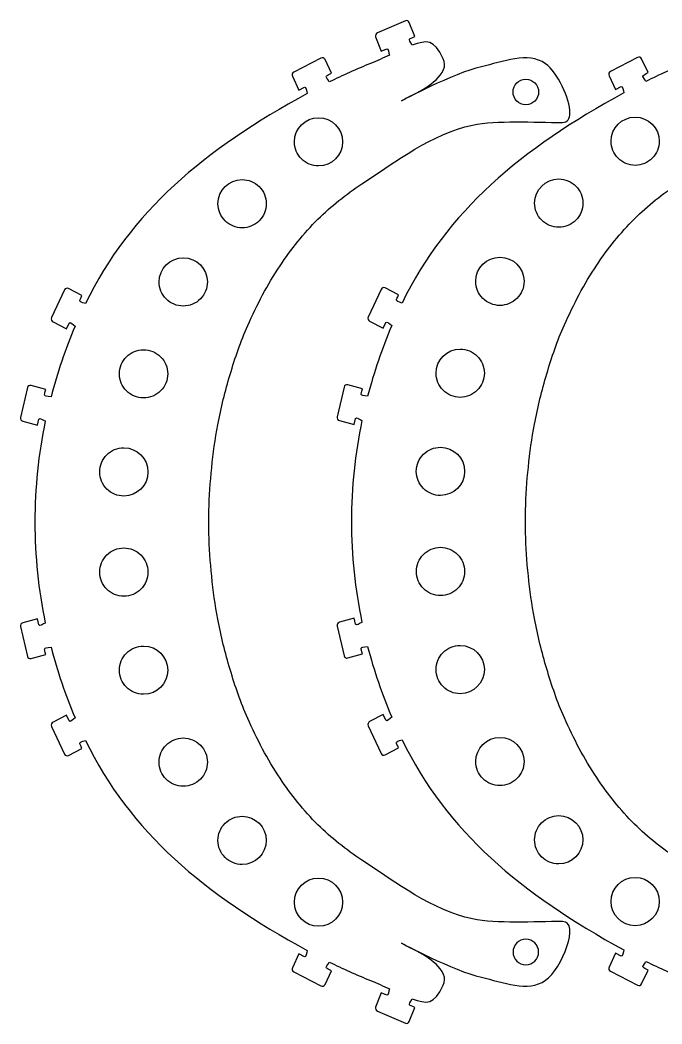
# Model space of a CAD drawing. Extents: x 0 to 1126, y 0 to 747.
# Drawn here: x 0 to 476, y 1 to 746 of the extents above; entities that cross this region are included whole.
import ezdxf

# ---------------------------------------------------------------- set-up
doc = ezdxf.new("R2010")
doc.units = 0
doc.layers.add('Layer_1', color=7, linetype='CONTINUOUS')

msp = doc.modelspace()

# ---------------------------------------------------------------- linework, layer by layer
at = {"layer": 'Layer_1', "color": 1}
for points in [[(285.630718, 745.85727), (264.869019, 736.861172)], [(292.656118, 734.111173), (288.554617, 744.667872)], [(263.57802, 733.845574), (267.679619, 723.288875), (271.880719, 725.109273)], [(223.038932, 718.144375), (202.941334, 707.749878)], [(230.851442, 706.908075), (226.037042, 717.159974)], [(457.890882, 718.58881), (437.793284, 708.194312)], [(465.703384, 707.35251), (460.888985, 717.604409)], [(201.859331, 704.654177), (206.671841, 694.402179), (210.740124, 696.505679)], [(436.711285, 705.098611), (441.523784, 694.846613), (445.592086, 696.950113)], [(407.636615, 677.308984), (407.636615, 677.310378)], [(32.716759, 546.076093), (23.240161, 525.529197)], [(45.785041, 542.005694), (35.687467, 547.140495)], [(267.568705, 546.520528), (258.092104, 525.973631)], [(280.637003, 542.450128), (270.539402, 547.58493)], [(24.287053, 522.421798), (34.382775, 517.286996), (36.300771, 521.445198)], [(259.139007, 522.866232), (269.234706, 517.731431), (271.152703, 521.889633)], [(5.29096, 473.583745), (0.15617, 451.546645)], [(18.912074, 472.236045), (7.988257, 475.226245)], [(240.142907, 474.02818), (235.008109, 451.99108)], [(253.764005, 472.68048), (242.840208, 475.670679)], [(22.800754, 466.755704), (22.800754, 466.792744)], [(257.652704, 467.200139), (257.652704, 467.237178)], [(1.810469, 448.714547), (12.734361, 445.724348), (13.773353, 450.183347)], [(236.662408, 449.158982), (247.586307, 446.168782), (248.625307, 450.627782)], [(10.804648, 373.902038), (10.804648, 373.8907)], [(245.656606, 374.346473), (245.656606, 374.335134)], [(13.773353, 297.607482), (12.734361, 302.066492), (1.810469, 299.076282)], [(248.625307, 298.051916), (247.586307, 302.510927), (236.662408, 299.520716)], [(0.15617, 296.244206), (5.29096, 274.207106)], [(235.008109, 296.688641), (240.142907, 274.651541)], [(22.800754, 280.998085), (22.800754, 281.037014)], [(242.840208, 273.008921), (253.764005, 275.999245)], [(257.652704, 281.44252), (257.652704, 281.481449)], [(7.988257, 272.564486), (18.912074, 275.55481)], [(271.152703, 226.791955), (269.234706, 230.950266), (259.139007, 225.815476)], [(36.300771, 226.34752), (34.382775, 230.505832), (24.287053, 225.371042)], [(23.240161, 222.263628), (32.716759, 201.71672)], [(258.092104, 222.708063), (267.568705, 202.161154)], [(35.687467, 200.652216), (45.785041, 205.789538)], [(270.539402, 201.096651), (280.637003, 206.233973)], [(210.740124, 51.289535), (206.671841, 53.393068), (201.859331, 43.141139)], [(445.592086, 51.733969), (441.523784, 53.837503), (436.711285, 43.585573)], [(202.941334, 40.045441), (223.038932, 29.650872)], [(226.037042, 30.63525), (230.851442, 40.887255)], [(437.793284, 40.489876), (457.890882, 30.095307)], [(460.888985, 31.079685), (465.703384, 41.33169)], [(271.880719, 22.686073), (267.679619, 24.506369), (263.57802, 13.949771)], [(264.869019, 10.934049), (285.630718, 1.937943)], [(288.554617, 3.127473), (292.656118, 13.684071)]]:
    msp.add_lwpolyline(points, dxfattribs=at)
for points in [[(374.97806, 683.505579)], [(221.215273, 638.101745)], [(456.067196, 638.546195)], [(164.542812, 592.202721)], [(399.394736, 592.64717)], [(120.908171, 534.140146)], [(355.760094, 534.584596)], [(91.477824, 465.954373)], [(326.329748, 466.398823)], [(76.80415, 393.134313)], [(311.656074, 393.578748)], [(76.831665, 318.84627)], [(311.683589, 319.290743)], [(91.501408, 246.021282)], [(326.353332, 246.465755)], [(120.910363, 177.818996)], [(355.762287, 178.263431)], [(164.522592, 119.742252)], [(399.374515, 120.186725)], [(221.22457, 73.885438)], [(456.076494, 74.32991)], [(374.97806, 64.289483)]]:
    msp.add_lwpolyline(points, close=True, dxfattribs=at)
for points in [[(288.554617, 744.667872), (288.106119, 745.827072), (286.790319, 746.359872), (285.630718, 745.85727)], [(264.869019, 736.861172), (263.71022, 736.358774), (263.128623, 735.002072), (263.57802, 733.845574)], [(290.61322, 727.712773), (289.088517, 730.631275), (288.14342, 731.524672), (288.771418, 732.228375)], [(288.771418, 732.228375), (289.206619, 732.717174), (290.393916, 733.131973), (292.656118, 734.111173)], [(313.761614, 717.650274), (306.770415, 732.342173), (301.611217, 731.572275), (290.61322, 727.712773)], [(271.880719, 725.109273), (273.454718, 725.791175), (273.138519, 721.885975), (273.751819, 720.318174)], [(389.59562, 713.990074), (376.709821, 723.210676), (357.555623, 715.324077), (342.113223, 711.775274)], [(226.037042, 717.159974), (225.509836, 718.282275), (224.16062, 718.724876), (223.038932, 718.144375)], [(273.751819, 720.318174), (269.36242, 718.252076), (264.72562, 716.100475), (259.88662, 714.152174)], [(313.992128, 709.659975), (315.150825, 712.059877), (314.906728, 715.243777), (313.761614, 717.650274)], [(460.888985, 717.604409), (460.361782, 718.726709), (459.012582, 719.169311), (457.890882, 718.58881)], [(202.941334, 707.749878), (201.818134, 707.169577), (201.332049, 705.777777), (201.859331, 704.654177)], [(259.88662, 714.152174), (249.323223, 709.898376), (239.122423, 705.302275), (229.224544, 700.433477)], [(342.113223, 711.775274), (321.164627, 706.961075), (282.84953, 686.359277), (282.84953, 686.359277)], [(282.84953, 686.359277), (294.395929, 693.145577), (308.355129, 697.984676), (313.992128, 709.659975)], [(407.636615, 677.310378), (407.907834, 687.917678), (398.436217, 707.664075), (389.59562, 713.990074)], [(437.793284, 708.194312), (436.670085, 707.614011), (436.183984, 706.222212), (436.711285, 705.098611)], [(494.738578, 714.596608), (484.175181, 710.342811), (473.974381, 705.746709), (464.076483, 700.877911)], [(229.224544, 700.433477), (227.510529, 703.227575), (226.526642, 704.019076), (227.103436, 704.763575)], [(227.103436, 704.763575), (227.505237, 705.280675), (228.66113, 705.776076), (230.851442, 706.908075)], [(365.47255, 693.01109), (365.47255, 698.260838), (369.728312, 702.516601), (374.97806, 702.516601)], [(374.97806, 702.516601), (380.227809, 702.516601), (384.483571, 698.260839), (384.483571, 693.01109)], [(464.076483, 700.877911), (462.362483, 703.67201), (461.378585, 704.463511), (461.955382, 705.20801)], [(461.955382, 705.20801), (462.357184, 705.725109), (463.513084, 706.220511), (465.703384, 707.35251)], [(210.740124, 696.505679), (212.264445, 697.293279), (212.177327, 693.464078), (212.89642, 691.94128)], [(374.97806, 683.505579), (369.728312, 683.505579), (365.47255, 687.761341), (365.47255, 693.01109)], [(384.483571, 693.01109), (384.483571, 687.761341), (380.227809, 683.505579), (374.97806, 683.505579)], [(445.592086, 696.950113), (447.116384, 697.737714), (447.029285, 693.908512), (447.748385, 692.385714)], [(212.89642, 691.94128), (136.390361, 650.204384), (81.439249, 604.032089), (48.330061, 535.952997)], [(447.748385, 692.385714), (371.242293, 650.648819), (316.291199, 604.476524), (283.182004, 536.397431)], [(203.309763, 656.007259), (203.309765, 665.896197), (211.326334, 673.912765), (221.215273, 673.912765)], [(221.215273, 673.912765), (231.104207, 673.912759), (239.120769, 665.896193), (239.120771, 656.007259)], [(335.449123, 668.494586), (353.432121, 672.036986), (380.75712, 670.406686), (402.220616, 670.406686)], [(402.220616, 670.406686), (405.931417, 670.406686), (407.530516, 673.158386), (407.636615, 677.308984)], [(438.161686, 656.451708), (438.161688, 666.340647), (446.178258, 674.357215), (456.067196, 674.357215)], [(456.067196, 674.357215), (465.956135, 674.357215), (473.972704, 666.340647), (473.972706, 656.451708)], [(253.345634, 624.74259), (279.22773, 641.825588), (305.040329, 661.767387), (335.449123, 668.494586)], [(208.554164, 643.346149), (205.196229, 646.704084), (203.309762, 651.258421), (203.309763, 656.007259)], [(239.120771, 656.007259), (239.120773, 646.118321), (231.10421, 638.101751), (221.215273, 638.101745)], [(443.406087, 643.790598), (440.048153, 647.148534), (438.161685, 651.702871), (438.161686, 656.451708)], [(473.972706, 656.451708), (473.972707, 651.702871), (472.08624, 647.148534), (468.728305, 643.790598)], [(221.215273, 638.101745), (216.466435, 638.101745), (211.912098, 639.988213), (208.554164, 643.346149)], [(456.067196, 638.546195), (451.318359, 638.546195), (446.764022, 640.432663), (443.406087, 643.790598)], [(468.728305, 643.790598), (465.370371, 640.432663), (460.816033, 638.546195), (456.067196, 638.546195)], [(146.637302, 610.108231), (146.637304, 619.997169), (154.653873, 628.013737), (164.542812, 628.013737)], [(164.542812, 628.013737), (169.291654, 628.013747), (173.846, 626.127284), (177.203943, 622.769349)], [(381.489226, 610.55268), (381.489228, 620.441619), (389.505797, 628.458187), (399.394736, 628.458187)], [(399.394736, 628.458187), (404.143578, 628.458197), (408.697924, 626.571734), (412.055866, 623.213799)], [(177.203943, 622.769349), (180.561885, 619.411414), (182.448359, 614.857073), (182.44836, 610.108231)], [(220.728432, 598.517993), (230.620928, 608.354394), (241.702634, 617.058093), (253.345634, 624.74259)], [(412.055866, 623.213799), (415.413809, 619.855864), (417.300283, 615.301523), (417.300284, 610.55268)], [(455.580393, 598.962428), (465.472894, 608.798829), (476.554592, 617.502528), (488.197592, 625.187025)], [(151.881704, 597.447123), (148.52377, 600.805058), (146.637302, 605.359394), (146.637302, 610.108231)], [(182.44836, 610.108231), (182.44836, 605.359388), (180.561887, 600.805045), (177.203944, 597.44711)], [(386.733628, 597.891573), (383.375694, 601.249507), (381.489226, 605.803844), (381.489226, 610.55268)], [(417.300284, 610.55268), (417.300284, 605.803837), (415.41381, 601.249495), (412.055868, 597.89156)], [(164.542812, 592.202721), (159.793975, 592.202721), (155.239639, 594.089189), (151.881704, 597.447123)], [(177.203944, 597.44711), (173.846001, 594.089174), (169.291655, 592.202711), (164.542812, 592.202721)], [(192.681543, 564.037499), (200.912635, 576.356195), (210.222556, 588.071694), (220.728432, 598.517993)], [(399.394736, 592.64717), (394.645899, 592.64717), (390.091563, 594.533638), (386.733628, 597.891573)], [(412.055868, 597.89156), (408.697925, 594.533624), (404.143579, 592.64716), (399.394736, 592.64717)], [(427.533497, 564.481934), (435.764597, 576.80063), (445.074494, 588.516128), (455.580393, 598.962428)], [(103.002661, 552.045656), (103.002663, 561.934595), (111.019232, 569.951163), (120.908171, 569.951163)], [(120.908171, 569.951163), (130.797109, 569.951163), (138.813679, 561.934595), (138.813681, 552.045656)], [(337.854584, 552.490106), (337.854587, 562.379045), (345.871156, 570.395612), (355.760094, 570.395612)], [(355.760094, 570.395612), (365.649033, 570.395612), (373.665602, 562.379045), (373.665604, 552.490106)], [(168.71866, 519.676202), (175.577331, 535.019703), (183.344146, 550.063298), (192.681543, 564.037499)], [(403.570599, 520.120637), (410.4293, 535.464137), (418.1961, 550.507733), (427.533497, 564.481934)], [(108.247063, 539.384549), (104.889129, 542.742483), (103.002661, 547.29682), (103.002661, 552.045656)], [(138.813681, 552.045656), (138.813681, 547.29682), (136.927213, 542.742483), (133.569278, 539.384549)], [(343.098987, 539.828998), (339.741052, 543.186933), (337.854584, 547.74127), (337.854584, 552.490106)], [(373.665604, 552.490106), (373.665604, 547.74127), (371.779137, 543.186933), (368.421202, 539.828998)], [(35.687467, 547.140495), (34.582258, 547.702496), (33.245855, 547.223494), (32.716759, 546.076093)], [(270.539402, 547.58493), (269.434204, 548.14693), (268.097805, 547.667928), (267.568705, 546.520528)], [(44.142572, 538.011595), (44.142572, 538.666595), (44.75134, 539.767496), (45.785041, 542.005694)], [(48.330061, 535.952997), (45.367252, 537.051694), (44.142572, 537.085195), (44.142572, 538.011595)], [(120.908171, 534.140146), (116.159334, 534.140146), (111.604998, 536.026614), (108.247063, 539.384549)], [(133.569278, 539.384549), (130.211344, 536.026614), (125.657007, 534.140146), (120.908171, 534.140146)], [(278.994503, 538.45603), (278.994503, 539.11103), (279.603302, 540.21193), (280.637003, 542.450128)], [(283.182004, 536.397431), (280.219202, 537.496128), (278.994503, 537.52963), (278.994503, 538.45603)], [(355.760094, 534.584596), (351.011258, 534.584596), (346.456921, 536.471064), (343.098987, 539.828998)], [(368.421202, 539.828998), (365.063268, 536.471064), (360.508931, 534.584596), (355.760094, 534.584596)], [(23.240161, 525.529197), (22.71065, 524.382197), (23.181201, 522.984596), (24.287053, 522.421798)], [(36.300771, 521.445198), (37.00297, 522.966798), (39.195965, 520.069696), (40.697155, 519.224495)], [(258.092104, 525.973631), (257.562608, 524.826632), (258.033106, 523.429031), (259.139007, 522.866232)], [(271.152703, 521.889633), (271.854905, 523.411233), (274.047904, 520.514131), (275.549105, 519.66893)], [(40.697155, 519.224495), (33.396242, 502.112399), (27.429163, 484.570502), (22.800754, 466.755704)], [(155.638662, 483.330507), (159.350157, 495.660103), (163.464135, 507.921203), (168.71866, 519.676202)], [(275.549105, 519.66893), (268.248204, 502.556834), (262.281105, 485.014937), (257.652704, 467.200139)], [(390.490601, 483.774942), (394.2021, 496.104538), (398.3161, 508.365638), (403.570599, 520.120637)], [(78.816716, 496.520998), (82.174651, 499.878933), (86.728987, 501.765401), (91.477824, 501.765401)], [(91.477824, 501.765401), (96.226661, 501.765401), (100.780997, 499.878933), (104.138932, 496.520998)], [(308.424238, 484.30434), (308.424238, 494.19328), (316.440808, 502.20985), (326.329748, 502.20985)], [(326.329748, 502.20985), (331.078584, 502.20985), (335.632921, 500.323382), (338.990855, 496.965448)], [(73.572314, 483.85989), (73.572314, 488.608727), (75.458782, 493.163064), (78.816716, 496.520998)], [(104.138932, 496.520998), (107.496866, 493.163064), (109.383334, 488.608727), (109.383334, 483.859891)], [(338.990855, 496.965448), (342.34879, 493.607513), (344.235258, 489.053177), (344.235258, 484.30434)], [(313.668638, 471.643228), (310.310703, 475.001164), (308.424236, 479.555502), (308.424238, 484.30434)], [(344.235258, 484.30434), (344.23526, 479.555502), (342.348793, 475.001164), (338.990858, 471.643228)], [(78.816714, 471.198778), (75.458779, 474.556714), (73.572312, 479.111053), (73.572314, 483.85989)], [(109.383334, 483.859891), (109.383336, 479.111053), (107.496869, 474.556714), (104.138934, 471.198778)], [(146.537031, 446.035611), (148.960237, 458.600411), (151.949957, 471.077609), (155.638662, 483.330507)], [(381.389004, 446.480045), (383.812203, 459.044845), (386.801903, 471.522044), (390.490601, 483.774942)], [(7.988257, 475.226245), (6.791659, 475.554232), (5.578166, 474.814242), (5.29096, 473.583745)], [(18.109378, 467.991946), (17.97596, 468.632943), (18.352023, 469.835645), (18.912074, 472.236045)], [(91.477824, 465.954373), (86.728986, 465.954373), (82.174648, 467.840842), (78.816714, 471.198778)], [(104.138934, 471.198778), (100.781, 467.840842), (96.226662, 465.954373), (91.477824, 465.954373)], [(242.840208, 475.670679), (241.643609, 475.998667), (240.430109, 475.258677), (240.142907, 474.02818)], [(252.961305, 468.436381), (252.827812, 469.077377), (253.203913, 470.28008), (253.764005, 472.68048)], [(326.329748, 466.398823), (321.58091, 466.398823), (317.026572, 468.285292), (313.668638, 471.643228)], [(338.990858, 471.643228), (335.632923, 468.285292), (331.078586, 466.398823), (326.329748, 466.398823)], [(22.800754, 466.792744), (19.548055, 467.306045), (18.302058, 467.067742), (18.109378, 467.991946)], [(257.652704, 467.237178), (254.400005, 467.75048), (253.154004, 467.512177), (252.961305, 468.436381)], [(0.15617, 451.546645), (-0.131074, 450.316247), (0.613455, 449.042247), (1.810469, 448.714547)], [(18.593649, 448.876647), (13.457876, 424.16185), (10.858052, 399.03374), (10.804648, 373.902038)], [(13.773353, 450.183347), (14.158865, 451.836747), (16.960553, 449.356946), (18.593649, 448.876647)], [(235.008109, 451.99108), (234.720903, 450.760681), (235.465409, 449.486682), (236.662408, 449.158982)], [(253.445606, 449.321082), (248.309807, 424.606285), (245.710006, 399.478174), (245.656606, 374.346473)], [(248.625307, 450.627782), (249.010807, 452.281181), (251.812507, 449.80138), (253.445606, 449.321082)], [(141.996043, 414.195729), (143.10095, 424.859211), (144.50716, 435.508898), (146.537031, 446.035611)], [(376.848004, 414.640163), (377.952904, 425.303646), (379.359103, 435.953333), (381.389004, 446.480045)], [(64.143042, 423.700931), (67.500977, 427.058865), (72.055313, 428.945333), (76.80415, 428.945333)], [(76.80415, 428.945333), (86.693075, 428.945313), (94.709622, 420.928749), (94.709622, 411.039823)], [(298.994966, 424.145366), (302.352901, 427.5033), (306.907237, 429.389768), (311.656074, 429.389768)], [(311.656074, 429.389768), (321.544999, 429.389747), (329.561546, 421.373183), (329.561546, 411.484258)], [(58.89864, 411.039823), (58.89864, 415.78866), (60.785108, 420.342996), (64.143042, 423.700931)], [(293.750564, 411.484258), (293.750564, 416.233095), (295.637032, 420.787431), (298.994966, 424.145366)], [(64.143042, 398.378716), (60.785108, 401.73665), (58.89864, 406.290987), (58.89864, 411.039823)], [(94.709622, 411.039823), (94.709622, 401.150898), (86.693075, 393.134334), (76.80415, 393.134313)], [(139.927659, 382.338321), (140.163879, 392.977009), (140.899148, 403.611012), (141.996043, 414.195729)], [(298.994966, 398.82315), (295.637032, 402.181085), (293.750564, 406.735421), (293.750564, 411.484258)], [(329.561546, 411.484258), (329.561546, 401.595333), (321.544999, 393.578769), (311.656074, 393.578748)], [(374.779605, 382.782755), (375.015901, 393.421444), (375.751102, 404.055446), (376.848004, 414.640163)], [(76.80415, 393.134313), (72.055313, 393.134313), (67.500977, 395.020781), (64.143042, 398.378716)], [(311.656074, 393.578748), (306.907237, 393.578748), (302.352901, 395.465216), (298.994966, 398.82315)], [(139.841485, 373.896898), (139.830147, 376.711398), (139.864163, 379.525521), (139.927659, 382.338321)], [(374.693621, 374.341333), (374.683794, 377.155833), (374.71781, 379.969956), (374.779605, 382.782755)], [(10.804648, 373.8907), (10.857561, 348.758998), (13.457876, 323.628884), (18.593649, 298.914216)], [(139.927659, 365.455513), (139.865674, 368.268426), (139.836572, 371.082511), (139.841485, 373.896898)], [(245.656606, 374.335134), (245.709595, 349.203433), (248.309807, 324.073319), (253.445606, 299.35865)], [(374.779605, 365.899948), (374.717621, 368.712861), (374.688594, 371.526945), (374.693621, 374.341333)], [(141.996043, 333.598105), (140.899148, 344.182822), (140.163955, 354.816824), (139.927659, 365.455513)], [(376.848004, 334.04254), (375.751102, 344.627257), (375.015905, 355.261259), (374.779605, 365.899948)], [(64.170557, 349.412888), (67.528492, 352.770822), (72.082828, 354.65729), (76.831665, 354.65729)], [(76.831665, 354.65729), (81.580501, 354.65729), (86.134838, 352.770822), (89.492772, 349.412888)], [(299.022481, 349.85736), (302.380416, 353.215295), (306.934752, 355.101763), (311.683589, 355.101763)], [(311.683589, 355.101763), (316.432425, 355.101763), (320.986762, 353.215295), (324.344696, 349.85736)], [(58.926155, 336.75178), (58.926155, 341.500617), (60.812623, 346.054953), (64.170557, 349.412888)], [(89.492772, 349.412888), (92.850707, 346.054953), (94.737175, 341.500617), (94.737175, 336.75178)], [(293.778079, 337.196253), (293.778079, 341.945089), (295.664547, 346.499426), (299.022481, 349.85736)], [(324.344696, 349.85736), (327.702631, 346.499426), (329.589099, 341.945089), (329.589099, 337.196253)], [(64.170557, 324.090673), (60.812623, 327.448607), (58.926155, 332.002944), (58.926155, 336.75178)], [(94.737175, 336.75178), (94.737175, 332.002944), (92.850707, 327.448607), (89.492772, 324.090673)], [(299.022481, 324.535145), (295.664547, 327.89308), (293.778079, 332.447416), (293.778079, 337.196253)], [(329.589099, 337.196253), (329.589099, 332.447416), (327.702631, 327.89308), (324.344696, 324.535145)], [(146.537031, 301.75831), (144.50716, 312.285011), (143.10095, 322.934623), (141.996043, 333.598105)], [(381.389004, 302.202744), (379.359103, 312.729446), (377.952904, 323.379057), (376.848004, 334.04254)], [(76.831665, 318.84627), (72.082828, 318.84627), (67.528492, 320.732738), (64.170557, 324.090673)], [(89.492772, 324.090673), (86.134838, 320.732738), (81.580501, 318.84627), (76.831665, 318.84627)], [(311.683589, 319.290743), (306.934752, 319.290743), (302.380416, 321.177211), (299.022481, 324.535145)], [(324.344696, 324.535145), (320.986762, 321.177211), (316.432425, 319.290743), (311.683589, 319.290743)], [(1.810469, 299.076282), (0.613455, 298.748597), (-0.131036, 297.474594), (0.15617, 296.244206)], [(18.593649, 298.914216), (16.960553, 298.433913), (14.158865, 295.954014), (13.773353, 297.607482)], [(155.638662, 264.463334), (151.949957, 276.716334), (148.960237, 289.193536), (146.537031, 301.75831)], [(236.662408, 299.520716), (235.465409, 299.193031), (234.720906, 297.919028), (235.008109, 296.688641)], [(253.445606, 299.35865), (251.812507, 298.878348), (249.010807, 296.398449), (248.625307, 298.051916)], [(390.490601, 264.907769), (386.801903, 277.160769), (383.812203, 289.637971), (381.389004, 302.202744)], [(18.912074, 275.55481), (18.351948, 277.955188), (17.975847, 279.157909), (18.109378, 279.798917)], [(18.109378, 279.798917), (18.302134, 280.723087), (19.548055, 280.484788), (22.800754, 280.998085)], [(22.800754, 281.037014), (27.429163, 263.222213), (33.396242, 245.680445), (40.697155, 228.568219)], [(73.59586, 263.926792), (73.59586, 268.675635), (75.482334, 273.229978), (78.840276, 276.587913)], [(78.840276, 276.587913), (82.198219, 279.945849), (86.752565, 281.832312), (91.501408, 281.832302)], [(91.501408, 281.832302), (101.390334, 281.832281), (109.40688, 273.815718), (109.40688, 263.926792)], [(253.764005, 275.999245), (253.203906, 278.399622), (252.827805, 279.602344), (252.961305, 280.243351)], [(252.961305, 280.243351), (253.154023, 281.167521), (254.400005, 280.929222), (257.652704, 281.44252)], [(257.652704, 281.481449), (262.281105, 263.666647), (268.248204, 246.124879), (275.549105, 229.012654)], [(308.447784, 264.371265), (308.447784, 269.120108), (310.334257, 273.67445), (313.6922, 277.032386)], [(313.6922, 277.032386), (317.050143, 280.390321), (321.604489, 282.276785), (326.353332, 282.276775)], [(326.353332, 282.276775), (336.242257, 282.276754), (344.258804, 274.26019), (344.258804, 264.371265)], [(5.29096, 274.207106), (5.578204, 272.976492), (6.791659, 272.236612), (7.988257, 272.564486)], [(240.142907, 274.651541), (240.430113, 273.420927), (241.643609, 272.681047), (242.840208, 273.008921)], [(78.840276, 251.265671), (75.482334, 254.623607), (73.59586, 259.177949), (73.59586, 263.926792)], [(109.40688, 263.926792), (109.40688, 254.037867), (101.390334, 246.021303), (91.501408, 246.021282)], [(168.71866, 228.117624), (163.464135, 239.872747), (159.350157, 252.133723), (155.638662, 264.463334)], [(313.6922, 251.710144), (310.334257, 255.068079), (308.447784, 259.622422), (308.447784, 264.371265)], [(344.258804, 264.371265), (344.258804, 254.482339), (336.242257, 246.465776), (326.353332, 246.465755)], [(403.570599, 228.562059), (398.3161, 240.317182), (394.2021, 252.578157), (390.490601, 264.907769)], [(91.501408, 246.021282), (86.752565, 246.021272), (82.198219, 247.907736), (78.840276, 251.265671)], [(326.353332, 246.465755), (321.604489, 246.465745), (317.050143, 248.352208), (313.6922, 251.710144)], [(24.287053, 225.371042), (23.181163, 224.808232), (22.71065, 223.410639), (23.240161, 222.263628)], [(40.697155, 228.568219), (39.195965, 227.723117), (37.00297, 224.825921), (36.300771, 226.34752)], [(192.681543, 183.756331), (183.344146, 197.730528), (175.577331, 212.774142), (168.71866, 228.117624)], [(259.139007, 225.815476), (258.033106, 225.252667), (257.562608, 223.855073), (258.092104, 222.708063)], [(275.549105, 229.012654), (274.047904, 228.167552), (271.854905, 225.270355), (271.152703, 226.791955)], [(427.533497, 184.200766), (418.1961, 198.174963), (410.4293, 213.218577), (403.570599, 228.562059)], [(45.785041, 205.789538), (44.75134, 208.027736), (44.141363, 209.128751), (44.142572, 209.783629)], [(44.142572, 209.783629), (44.142572, 210.710029), (45.367252, 210.743516), (48.330061, 211.842224)], [(48.330061, 211.842224), (81.439249, 143.763151), (136.390361, 97.590935), (212.89642, 55.854032)], [(108.249255, 208.385614), (111.60719, 211.743548), (116.161526, 213.630016), (120.910363, 213.630016)], [(120.910363, 213.630016), (125.659199, 213.630016), (130.213536, 211.743548), (133.57147, 208.385614)], [(280.637003, 206.233973), (279.603302, 208.472171), (278.993305, 209.573185), (278.994503, 210.228064)], [(278.994503, 210.228064), (278.994503, 211.154464), (280.219202, 211.18795), (283.182004, 212.286659)], [(283.182004, 212.286659), (316.291199, 144.207585), (371.242293, 98.035369), (447.748385, 56.298466)], [(337.856777, 196.168979), (337.856797, 206.057904), (345.873361, 214.074451), (355.762287, 214.074451)], [(355.762287, 214.074451), (365.651212, 214.074451), (373.667776, 206.057904), (373.667797, 196.168979)], [(32.716759, 201.71672), (33.245855, 200.569218), (34.582258, 200.090351), (35.687467, 200.652216)], [(103.004853, 195.724506), (103.004853, 200.473343), (104.891321, 205.027679), (108.249255, 208.385614)], [(133.57147, 208.385614), (136.929405, 205.027679), (138.815873, 200.473343), (138.815873, 195.724506)], [(267.568705, 202.161154), (268.097805, 201.013652), (269.434204, 200.534786), (270.539402, 201.096651)], [(108.249255, 183.063399), (104.891321, 186.421333), (103.004853, 190.97567), (103.004853, 195.724506)], [(138.815873, 195.724506), (138.815873, 190.97567), (136.929405, 186.421333), (133.57147, 183.063399)], [(343.101166, 183.507847), (339.74323, 186.865789), (337.856767, 191.420135), (337.856777, 196.168979)], [(373.667797, 196.168979), (373.667807, 191.420135), (371.781343, 186.865789), (368.423408, 183.507847)], [(120.910363, 177.818996), (116.161526, 177.818996), (111.60719, 179.705464), (108.249255, 183.063399)], [(133.57147, 183.063399), (130.213536, 179.705464), (125.659199, 177.818996), (120.910363, 177.818996)], [(220.728432, 149.275856), (210.222556, 159.722242), (200.912635, 171.437642), (192.681543, 183.756331)], [(355.762287, 178.263431), (351.013444, 178.263431), (346.459101, 180.149904), (343.101166, 183.507847)], [(368.423408, 183.507847), (365.065472, 180.149904), (360.51113, 178.263431), (355.762287, 178.263431)], [(455.580393, 149.72029), (445.074494, 160.166677), (435.764597, 171.882077), (427.533497, 184.200766)], [(146.617044, 137.647762), (146.617044, 142.396605), (148.503517, 146.950948), (151.86146, 150.308883)], [(151.86146, 150.308883), (155.219402, 153.666819), (159.773748, 155.553282), (164.522592, 155.553272)], [(164.522592, 155.553272), (174.411517, 155.553251), (182.428064, 147.536688), (182.428064, 137.647762)], [(253.345634, 123.051228), (241.702634, 130.735839), (230.620928, 139.439523), (220.728432, 149.275856)], [(381.468968, 138.092235), (381.468978, 142.841071), (383.355455, 147.395404), (386.713397, 150.753331)], [(386.713397, 150.753331), (390.071338, 154.111259), (394.625679, 155.997717), (399.374515, 155.997707)], [(399.374515, 155.997707), (409.263426, 155.997686), (417.279967, 147.981145), (417.279988, 138.092235)], [(488.197592, 123.495663), (476.554592, 131.180273), (465.472894, 139.883957), (455.580393, 149.72029)], [(151.86146, 124.986641), (148.503517, 128.344577), (146.617044, 132.898919), (146.617044, 137.647762)], [(182.428064, 137.647762), (182.428064, 127.758837), (174.411517, 119.742273), (164.522592, 119.742252)], [(386.713383, 125.431114), (383.355441, 128.789049), (381.468968, 133.343392), (381.468968, 138.092235)], [(417.279988, 138.092235), (417.279988, 128.203309), (409.263441, 120.186746), (399.374515, 120.186725)], [(164.522592, 119.742252), (159.773748, 119.742242), (155.219402, 121.628706), (151.86146, 124.986641)], [(335.449123, 79.299346), (305.040329, 86.026338), (279.22773, 105.968332), (253.345634, 123.051228)], [(399.374515, 120.186725), (394.625672, 120.186715), (390.071326, 122.073178), (386.713383, 125.431114)], [(203.319098, 91.790948), (203.319223, 101.679785), (211.335733, 109.69621), (221.22457, 109.696231)], [(221.22457, 109.696231), (231.113417, 109.696225), (239.129944, 101.679795), (239.130069, 91.790948)], [(438.171022, 92.235383), (438.171126, 102.124234), (446.187642, 110.140683), (456.076494, 110.140704)], [(456.076494, 110.140704), (465.96536, 110.140704), (473.9819, 102.124249), (473.982004, 92.235383)], [(221.22457, 73.885438), (211.335645, 73.885459), (203.319098, 81.902023), (203.319098, 91.790948)], [(239.130069, 91.790948), (239.130069, 81.902012), (231.113506, 73.885444), (221.22457, 73.885438)], [(456.076494, 74.32991), (446.187583, 74.329931), (438.171043, 82.346472), (438.171022, 92.235383)], [(473.982004, 92.235383), (473.981983, 82.346457), (465.965419, 74.32991), (456.076494, 74.32991)], [(402.220616, 77.385242), (380.75712, 77.385242), (353.432121, 75.756757), (335.449123, 79.299346)], [(389.59562, 33.80325), (401.895517, 42.604635), (415.414617, 77.385242), (402.220616, 77.385242)], [(313.992128, 38.135268), (308.355129, 49.810568), (294.395929, 54.649837), (282.84953, 61.436053)], [(282.84953, 61.436053), (282.84953, 61.436053), (321.164627, 40.83404), (342.113223, 36.020056)], [(374.97806, 64.289483), (369.728312, 64.289483), (365.47255, 60.033721), (365.47255, 54.783972)], [(384.483571, 54.783972), (384.483571, 60.033721), (380.227809, 64.289483), (374.97806, 64.289483)], [(212.89642, 55.854032), (212.177327, 54.33126), (212.264445, 50.502259), (210.740124, 51.289535)], [(365.47255, 54.783972), (365.47255, 49.534224), (369.728312, 45.278461), (374.97806, 45.278461)], [(374.97806, 45.278461), (380.227809, 45.278461), (384.483571, 49.534224), (384.483571, 54.783972)], [(447.748385, 56.298466), (447.029285, 54.775695), (447.116384, 50.946694), (445.592086, 51.733969)], [(227.103436, 43.031759), (226.526642, 43.776364), (227.510529, 44.567646), (229.224544, 47.36185)], [(229.224544, 47.36185), (239.122423, 42.493063), (249.323223, 37.896969), (259.88662, 33.643036)], [(461.955382, 43.476194), (461.378585, 44.220798), (462.362483, 45.01208), (464.076483, 47.806285)], [(464.076483, 47.806285), (473.974381, 42.937498), (484.175181, 38.341404), (494.738578, 34.08747)], [(201.859331, 43.141139), (201.332049, 42.017447), (201.818134, 40.625939), (202.941334, 40.045441)], [(230.851442, 40.887255), (228.66113, 42.019564), (227.505237, 42.514644), (227.103436, 43.031759)], [(313.761614, 30.145045), (314.906716, 32.55147), (315.150813, 35.735646), (313.992128, 38.135268)], [(436.711285, 43.585573), (436.183984, 42.461882), (436.670277, 41.070373), (437.793284, 40.489876)], [(465.703384, 41.33169), (463.513084, 42.463999), (462.357184, 42.959079), (461.955382, 43.476194)], [(223.038932, 29.650872), (224.16062, 29.070337), (225.509836, 29.515187), (226.037042, 30.63525)], [(259.88662, 33.643036), (264.72562, 31.694765), (269.36242, 29.543345), (273.751819, 27.477039)], [(290.61322, 20.082546), (301.611217, 16.222855), (306.770415, 15.453267), (313.761614, 30.145045)], [(342.113223, 36.020056), (357.555623, 32.471042), (376.709821, 24.58264), (389.59562, 33.80325)], [(457.890882, 30.095307), (459.012582, 29.514771), (460.361782, 29.959622), (460.888985, 31.079685)], [(273.751819, 27.477039), (273.138519, 25.909669), (273.454711, 22.004246), (271.880719, 22.686073)], [(288.771418, 15.566842), (288.14342, 16.270666), (289.088521, 17.163957), (290.61322, 20.082546)], [(292.656118, 13.684071), (290.393916, 14.663346), (289.206619, 15.078263), (288.771418, 15.566842)], [(263.57802, 13.949771), (263.128623, 12.793161), (263.710228, 11.436348), (264.869019, 10.934049)], [(285.630718, 1.937943), (286.790319, 1.435644), (288.106119, 1.976116), (288.554617, 3.127473)]]:
    msp.add_open_spline(points, degree=3, dxfattribs=at)

doc.saveas('drawing.dxf')
